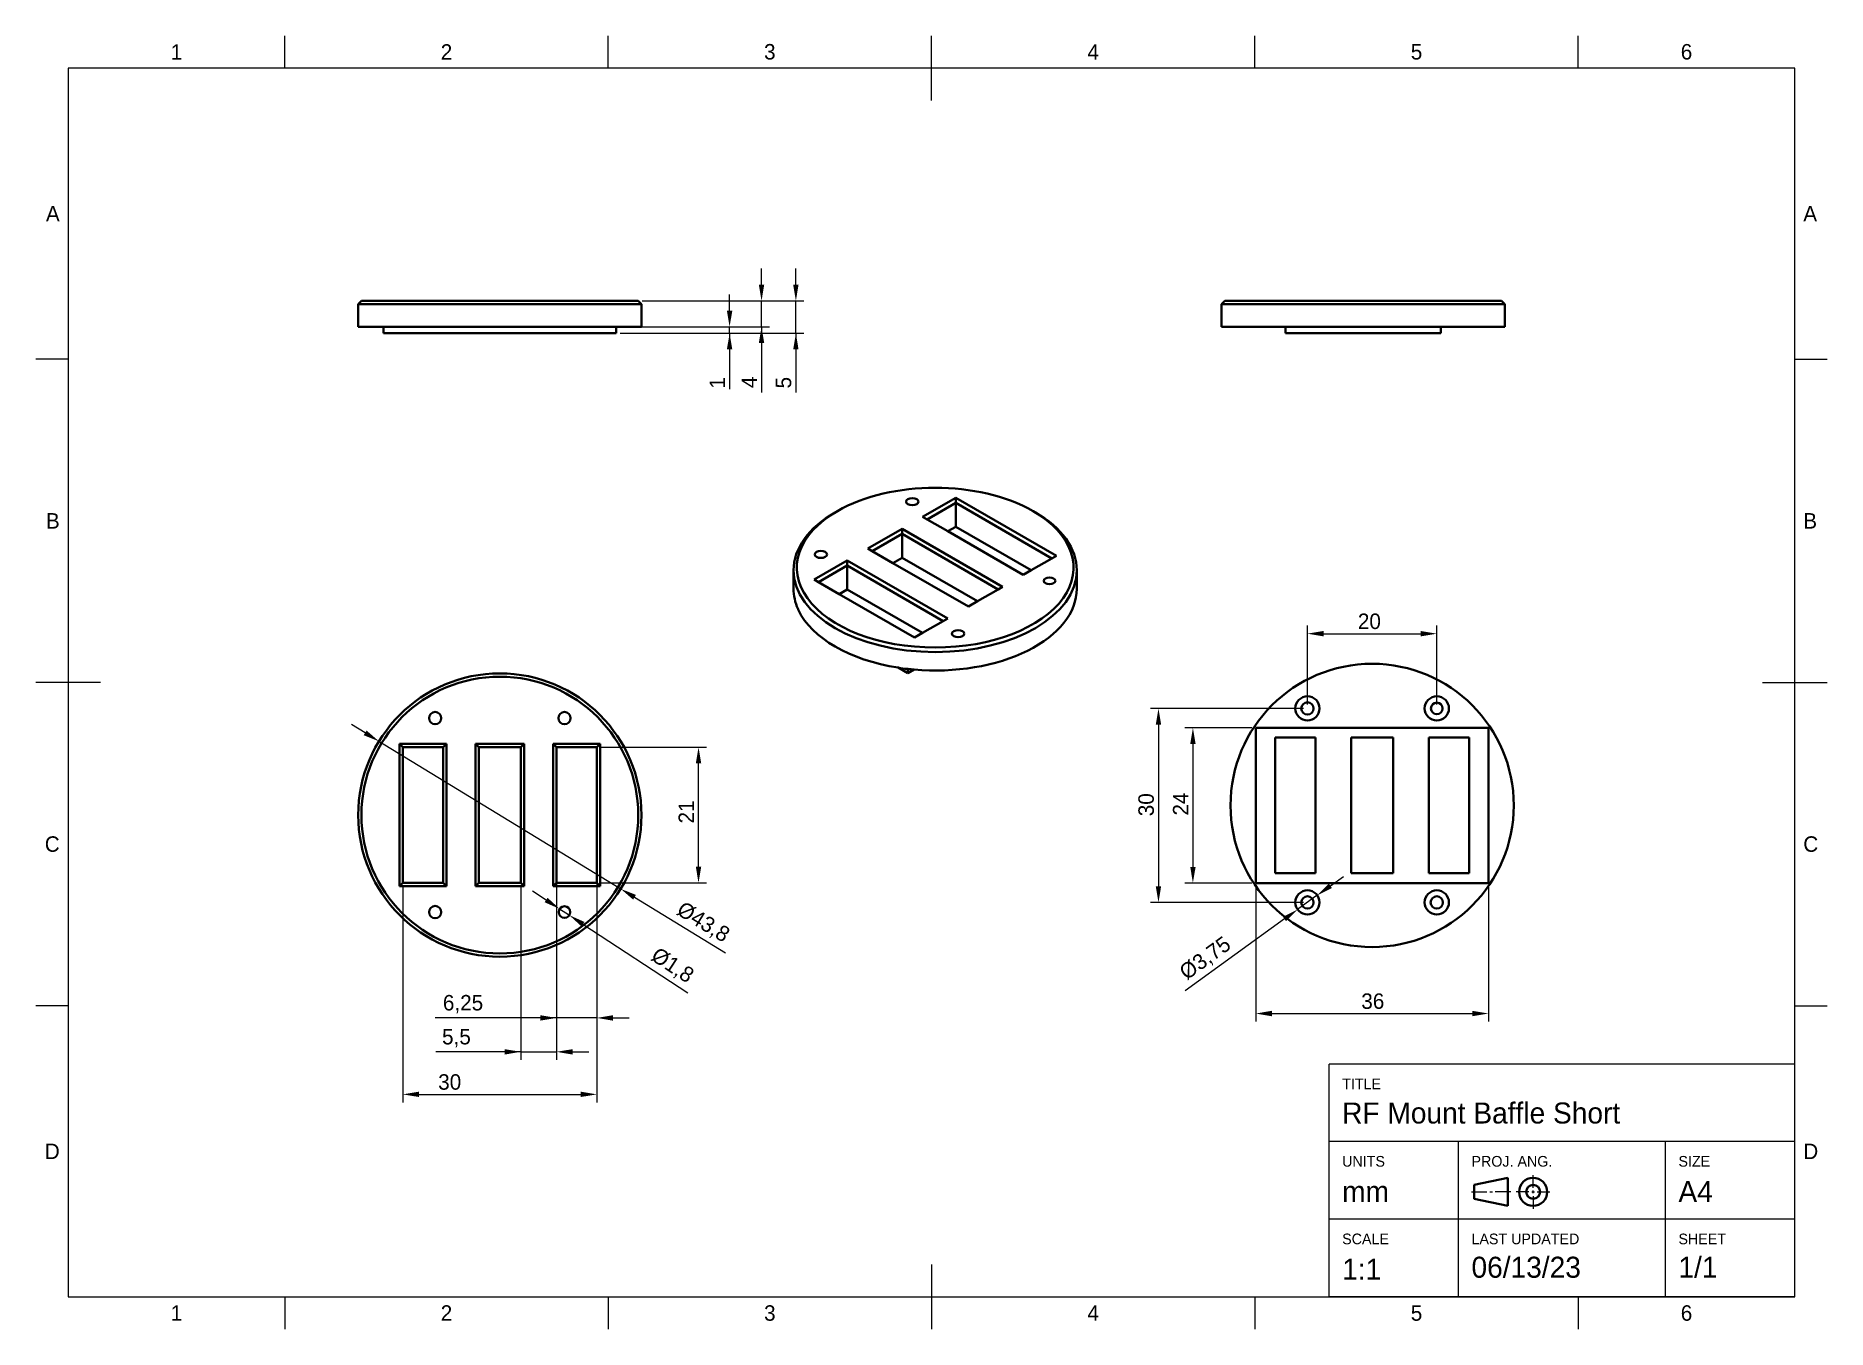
# Model space of a CAD drawing. Header units: millimetres. Extents: x 15 to 292, y 5 to 205.
import ezdxf

# ---------------------------------------------------------------- set-up
doc = ezdxf.new("R2010")
doc.units = ezdxf.units.MM
for name, color, linetype in [('Annotations', 7, 'Continuous'), ('Border', 7, 'Continuous'), ('Geometries', 7, 'Continuous')]:
    doc.layers.add(name, color=color, linetype=linetype)
doc.styles.add('Shapr0', font='txt', dxfattribs={"height": 2.3925})
doc.styles.add('Shapr1', font='txt', dxfattribs={"height": 2.3925})
doc.styles.add('Shapr2', font='txt', dxfattribs={"height": 2.3925})
doc.styles.add('Shapr4', font='txt', dxfattribs={"height": 2.3925})
doc.styles.add('Shapr6', font='txt', dxfattribs={"height": 2.3925})
doc.dimstyles.new('ISO-25', dxfattribs={"dimtxt": 2.5, "dimasz": 2.5, "dimexe": 1.25, "dimexo": 0.625, "dimtad": 1, "dimtxsty": 'Standard', "dimcen": 2.5, "dimadec": 0, "dimazin": 0, "dimtfac": 1, "dimtmove": 0, "dimatfit": 3, "dimfxl": 1, "dimarcsym": 0})

# ---------------------------------------------------------------- blocks, each defined once
blk = doc.blocks.new('*D2')
at = {"layer": 'Annotations', "color": 0, "linetype": 'Continuous', "lineweight": 15}
for p, q in [((65.92, 97.21), (63.79, 98.51)), ((68.06, 95.91), (105.44, 73.09)), ((107.58, 71.79), (121.67, 63.19))]:
    blk.add_line(p, q, dxfattribs=at)
at = {"layer": 'Annotations', "color": 0}
for points in [[(65.7, 96.85), (66.14, 97.57), (68.06, 95.91)], [(107.8, 72.15), (107.36, 71.43), (105.44, 73.09)]]:
    blk.add_solid(points, dxfattribs=at)
at = {"layer": 'Defpoints', "color": 0}
for p in [(68.06, 95.91), (105.44, 73.09)]:
    blk.add_point(p, dxfattribs=at)
at = {"layer": 'Annotations', "color": 0, "lineweight": 15, "insert": (118.14, 67.83), "char_height": 2.3925, "attachment_point": 5, "rotation": 328.6064, "style": 'Shapr4'}
blk.add_mtext('\\A1;%%c43,8', dxfattribs=at)
blk = doc.blocks.new('*D3')
at = {"layer": 'Annotations', "color": 0, "linetype": 'Continuous', "lineweight": 15}
for p, q in [((95.5, 94.38), (95.5, 51.88)), ((101.75, 94.38), (101.75, 51.88)), ((95.5, 53.13), (76.77, 53.13)), ((93, 53.13), (90.5, 53.13)), ((101.75, 53.13), (95.5, 53.13)), ((104.25, 53.13), (106.75, 53.13))]:
    blk.add_line(p, q, dxfattribs=at)
at = {"layer": 'Annotations', "color": 0}
for points in [[(93, 52.71), (93, 53.55), (95.5, 53.13)], [(104.25, 53.55), (104.25, 52.71), (101.75, 53.13)]]:
    blk.add_solid(points, dxfattribs=at)
at = {"layer": 'Defpoints', "color": 0}
for p in [(95.5, 95), (101.75, 95), (95.5, 53.13)]:
    blk.add_point(p, dxfattribs=at)
at = {"layer": 'Annotations', "color": 0, "lineweight": 15, "insert": (81.06, 55.26), "char_height": 2.393, "attachment_point": 5, "style": 'Shapr4'}
blk.add_mtext('\\A1;6,25', dxfattribs=at)
blk = doc.blocks.new('*D4')
at = {"layer": 'Annotations', "color": 0, "linetype": 'Continuous', "lineweight": 15}
for p, q in [((102.38, 95), (118.72, 95)), ((117.47, 76.5), (117.47, 92.5)), ((102.38, 74), (118.72, 74))]:
    blk.add_line(p, q, dxfattribs=at)
at = {"layer": 'Annotations', "color": 0}
for points in [[(117.89, 92.5), (117.06, 92.5), (117.47, 95)], [(117.06, 76.5), (117.89, 76.5), (117.47, 74)]]:
    blk.add_solid(points, dxfattribs=at)
at = {"layer": 'Defpoints', "color": 0}
for p in [(101.75, 95), (117.47, 95), (101.75, 74)]:
    blk.add_point(p, dxfattribs=at)
at = {"layer": 'Annotations', "color": 0, "lineweight": 15, "insert": (115.58, 84.98), "char_height": 2.393, "attachment_point": 5, "rotation": 90, "style": 'Shapr4'}
blk.add_mtext('\\A1;21', dxfattribs=at)
blk = doc.blocks.new('*D5')
at = {"layer": 'Annotations', "color": 0, "linetype": 'Continuous', "lineweight": 15}
for p, q in [((90, 73.38), (90, 46.64)), ((95.5, 73.38), (95.5, 46.64)), ((90, 47.89), (76.84, 47.89)), ((87.5, 47.89), (85, 47.89)), ((90, 47.89), (95.5, 47.89)), ((98, 47.89), (100.5, 47.89))]:
    blk.add_line(p, q, dxfattribs=at)
at = {"layer": 'Annotations', "color": 0}
for points in [[(87.5, 47.47), (87.5, 48.3), (90, 47.89)], [(98, 48.3), (98, 47.47), (95.5, 47.89)]]:
    blk.add_solid(points, dxfattribs=at)
at = {"layer": 'Defpoints', "color": 0}
for p in [(90, 74), (95.5, 74), (95.5, 47.89)]:
    blk.add_point(p, dxfattribs=at)
at = {"layer": 'Annotations', "color": 0, "lineweight": 15, "insert": (80.04, 50.01), "char_height": 2.393, "attachment_point": 5, "style": 'Shapr4'}
blk.add_mtext('\\A1;5,5', dxfattribs=at)
blk = doc.blocks.new('*D6')
at = {"layer": 'Annotations', "color": 0, "linetype": 'Continuous', "lineweight": 15}
for p, q in [((71.75, 73.37), (71.75, 40.06)), ((101.75, 73.37), (101.75, 40.06)), ((74.25, 41.31), (99.25, 41.31))]:
    blk.add_line(p, q, dxfattribs=at)
at = {"layer": 'Annotations', "color": 0}
for points in [[(74.25, 41.73), (74.25, 40.9), (71.75, 41.31)], [(99.25, 40.9), (99.25, 41.73), (101.75, 41.31)]]:
    blk.add_solid(points, dxfattribs=at)
at = {"layer": 'Defpoints', "color": 0}
for p in [(71.75, 74), (101.75, 74), (101.75, 41.31)]:
    blk.add_point(p, dxfattribs=at)
at = {"layer": 'Annotations', "color": 0, "lineweight": 15, "insert": (79, 43.21), "char_height": 2.393, "attachment_point": 5, "style": 'Shapr4'}
blk.add_mtext('\\A1;30', dxfattribs=at)
blk = doc.blocks.new('*D7')
at = {"layer": 'Annotations', "color": 0, "linetype": 'Continuous', "lineweight": 15}
for p, q in [((93.91, 71.36), (91.82, 72.73)), ((96, 69.99), (97.5, 69.01)), ((99.59, 67.64), (115.81, 57.01))]:
    blk.add_line(p, q, dxfattribs=at)
at = {"layer": 'Annotations', "color": 0}
for points in [[(93.68, 71.02), (94.13, 71.71), (96, 69.99)], [(99.82, 67.98), (99.37, 67.29), (97.5, 69.01)]]:
    blk.add_solid(points, dxfattribs=at)
at = {"layer": 'Defpoints', "color": 0}
for p in [(96, 69.99), (97.5, 69.01)]:
    blk.add_point(p, dxfattribs=at)
at = {"layer": 'Annotations', "color": 0, "lineweight": 15, "insert": (113.38, 61.14), "char_height": 2.393, "attachment_point": 5, "rotation": 326.7613, "style": 'Shapr4'}
blk.add_mtext('\\A1;%%c1,8', dxfattribs=at)
blk = doc.blocks.new('*D8')
at = {"layer": 'Annotations', "color": 0, "linetype": 'Continuous', "lineweight": 15}
for p, q in [((203.01, 97.99), (192.67, 97.99)), ((193.92, 95.49), (193.92, 76.49)), ((203.01, 73.99), (192.67, 73.99))]:
    blk.add_line(p, q, dxfattribs=at)
at = {"layer": 'Annotations', "color": 0}
for points in [[(194.34, 95.49), (193.51, 95.49), (193.92, 97.99)], [(193.51, 76.49), (194.34, 76.49), (193.92, 73.99)]]:
    blk.add_solid(points, dxfattribs=at)
at = {"layer": 'Defpoints', "color": 0}
for p in [(203.63, 97.99), (193.92, 73.99), (203.63, 73.99)]:
    blk.add_point(p, dxfattribs=at)
at = {"layer": 'Annotations', "color": 0, "lineweight": 15, "insert": (192.03, 86.2), "char_height": 2.393, "attachment_point": 5, "rotation": 90, "style": 'Shapr6'}
blk.add_mtext('\\A1;24', dxfattribs=at)
blk = doc.blocks.new('*D9')
at = {"layer": 'Annotations', "color": 0, "linetype": 'Continuous', "lineweight": 15}
for p, q in [((203.63, 73.37), (203.63, 52.56)), ((239.63, 73.37), (239.63, 52.56)), ((206.13, 53.81), (237.13, 53.81))]:
    blk.add_line(p, q, dxfattribs=at)
at = {"layer": 'Annotations', "color": 0}
for points in [[(206.13, 54.23), (206.13, 53.39), (203.63, 53.81)], [(237.13, 53.39), (237.13, 54.23), (239.63, 53.81)]]:
    blk.add_solid(points, dxfattribs=at)
at = {"layer": 'Defpoints', "color": 0}
for p in [(203.63, 73.99), (239.63, 73.99), (239.63, 53.81)]:
    blk.add_point(p, dxfattribs=at)
at = {"layer": 'Annotations', "color": 0, "lineweight": 15, "insert": (221.74, 55.71), "char_height": 2.393, "attachment_point": 5, "style": 'Shapr6'}
blk.add_mtext('\\A1;36', dxfattribs=at)
blk = doc.blocks.new('*D10')
at = {"layer": 'Annotations', "color": 0, "linetype": 'Continuous', "lineweight": 15}
for p, q in [((215.18, 73.56), (217.2, 75.02)), ((213.15, 72.09), (210.11, 69.89)), ((208.09, 68.43), (192.75, 57.34))]:
    blk.add_line(p, q, dxfattribs=at)
at = {"layer": 'Annotations', "color": 0}
for points in [[(214.93, 73.89), (215.42, 73.22), (213.15, 72.09)], [(208.33, 68.09), (207.84, 68.77), (210.11, 69.89)]]:
    blk.add_solid(points, dxfattribs=at)
at = {"layer": 'Defpoints', "color": 0}
for p in [(213.15, 72.09), (210.11, 69.89)]:
    blk.add_point(p, dxfattribs=at)
at = {"layer": 'Annotations', "color": 0, "lineweight": 15, "insert": (195.91, 62.24), "char_height": 2.3925, "attachment_point": 5, "rotation": 35.8686, "style": 'Shapr6'}
blk.add_mtext('\\A1;%%c3,75', dxfattribs=at)
blk = doc.blocks.new('*D11')
at = {"layer": 'Annotations', "color": 0, "linetype": 'Continuous', "lineweight": 15}
for p, q in [((211.63, 101.62), (211.63, 113.8)), ((231.63, 101.62), (231.63, 113.8)), ((214.13, 112.55), (229.13, 112.55))]:
    blk.add_line(p, q, dxfattribs=at)
at = {"layer": 'Annotations', "color": 0}
for points in [[(214.13, 112.97), (214.13, 112.13), (211.63, 112.55)], [(229.13, 112.13), (229.13, 112.97), (231.63, 112.55)]]:
    blk.add_solid(points, dxfattribs=at)
at = {"layer": 'Defpoints', "color": 0}
for p in [(231.63, 112.55), (211.63, 100.99), (231.63, 100.99)]:
    blk.add_point(p, dxfattribs=at)
at = {"layer": 'Annotations', "color": 0, "lineweight": 15, "insert": (221.21, 114.45), "char_height": 2.393, "attachment_point": 5, "style": 'Shapr6'}
blk.add_mtext('\\A1;20', dxfattribs=at)
blk = doc.blocks.new('*D12')
at = {"layer": 'Annotations', "color": 0, "linetype": 'Continuous', "lineweight": 15}
for p, q in [((211.01, 100.99), (187.35, 100.99)), ((188.6, 98.49), (188.6, 73.49)), ((211.01, 70.99), (187.35, 70.99))]:
    blk.add_line(p, q, dxfattribs=at)
at = {"layer": 'Annotations', "color": 0}
for points in [[(189.01, 98.49), (188.18, 98.49), (188.6, 100.99)], [(188.18, 73.49), (189.01, 73.49), (188.6, 70.99)]]:
    blk.add_solid(points, dxfattribs=at)
at = {"layer": 'Defpoints', "color": 0}
for p in [(211.63, 100.99), (188.6, 70.99), (211.63, 70.99)]:
    blk.add_point(p, dxfattribs=at)
at = {"layer": 'Annotations', "color": 0, "lineweight": 15, "insert": (186.7, 86.1), "char_height": 2.393, "attachment_point": 5, "rotation": 90, "style": 'Shapr6'}
blk.add_mtext('\\A1;30', dxfattribs=at)
blk = doc.blocks.new('*D13')
at = {"layer": 'Annotations', "color": 0, "linetype": 'Continuous', "lineweight": 15}
for p, q in [((122.28, 162.5), (122.28, 165)), ((105.38, 160), (123.53, 160)), ((105.38, 159), (123.53, 159)), ((122.28, 159), (122.28, 160)), ((122.28, 159), (122.28, 150.34)), ((122.28, 156.5), (122.28, 154))]:
    blk.add_line(p, q, dxfattribs=at)
at = {"layer": 'Annotations', "color": 0}
for points in [[(121.86, 162.5), (122.7, 162.5), (122.28, 160)], [(122.7, 156.5), (121.86, 156.5), (122.28, 159)]]:
    blk.add_solid(points, dxfattribs=at)
at = {"layer": 'Defpoints', "color": 0}
for p in [(104.75, 160), (104.75, 159), (122.28, 160)]:
    blk.add_point(p, dxfattribs=at)
at = {"layer": 'Annotations', "color": 0, "lineweight": 15, "insert": (120.38, 151.33), "char_height": 2.393, "attachment_point": 5, "rotation": 90, "style": 'Shapr2'}
blk.add_mtext('\\A1;1', dxfattribs=at)
blk = doc.blocks.new('*D14')
at = {"layer": 'Annotations', "color": 0, "linetype": 'Continuous', "lineweight": 15}
for p, q in [((127.22, 166.5), (127.22, 169)), ((108.78, 164), (128.47, 164)), ((127.22, 160), (127.22, 164)), ((109.28, 160), (128.47, 160)), ((127.22, 160), (127.22, 149.86)), ((127.22, 157.5), (127.22, 155))]:
    blk.add_line(p, q, dxfattribs=at)
at = {"layer": 'Annotations', "color": 0}
for points in [[(126.8, 166.5), (127.63, 166.5), (127.22, 164)], [(127.63, 157.5), (126.8, 157.5), (127.22, 160)]]:
    blk.add_solid(points, dxfattribs=at)
at = {"layer": 'Defpoints', "color": 0}
for p in [(108.15, 164), (127.22, 164), (108.65, 160)]:
    blk.add_point(p, dxfattribs=at)
at = {"layer": 'Annotations', "color": 0, "lineweight": 15, "insert": (125.32, 151.42), "char_height": 2.393, "attachment_point": 5, "rotation": 90, "style": 'Shapr2'}
blk.add_mtext('\\A1;4', dxfattribs=at)
blk = doc.blocks.new('*D15')
at = {"layer": 'Annotations', "color": 0, "linetype": 'Continuous', "lineweight": 15}
for p, q in [((132.53, 166.5), (132.53, 169)), ((108.78, 164), (133.78, 164)), ((132.53, 159), (132.53, 164)), ((105.38, 159), (133.78, 159)), ((132.53, 159), (132.53, 149.86)), ((132.53, 156.5), (132.53, 154))]:
    blk.add_line(p, q, dxfattribs=at)
at = {"layer": 'Annotations', "color": 0}
for points in [[(132.11, 166.5), (132.94, 166.5), (132.53, 164)], [(132.94, 156.5), (132.11, 156.5), (132.53, 159)]]:
    blk.add_solid(points, dxfattribs=at)
at = {"layer": 'Defpoints', "color": 0}
for p in [(108.15, 164), (132.53, 164), (104.75, 159)]:
    blk.add_point(p, dxfattribs=at)
at = {"layer": 'Annotations', "color": 0, "lineweight": 15, "insert": (130.63, 151.36), "char_height": 2.393, "attachment_point": 5, "rotation": 90, "style": 'Shapr2'}
blk.add_mtext('\\A1;5', dxfattribs=at)
blk = doc.blocks.new('*U16')
at = {"layer": 'Border', "linetype": 'Continuous', "lineweight": 15}
for p, q in [((287, 46), (215, 46)), ((215, 10), (215, 46)), ((287, 10), (287, 46)), ((287, 34), (215, 34)), ((235, 10), (235, 34)), ((267, 10), (267, 34)), ((246.53, 26.88), (246.53, 28.83)), ((237, 26.23), (239.38, 26.23)), ((239.82, 26.23), (240.25, 26.23)), ((243.07, 26.23), (240.68, 26.23)), ((245.88, 26.23), (243.93, 26.23)), ((246.32, 26.23), (246.75, 26.23)), ((246.53, 26.02), (246.53, 26.45)), ((246.53, 25.58), (246.53, 23.63)), ((247.18, 26.23), (249.13, 26.23)), ((287, 22), (215, 22)), ((287, 10), (215, 10))]:
    blk.add_line(p, q, dxfattribs=at)
at = {"layer": 'Border', "linetype": 'Continuous', "lineweight": 40}
for p, q in [((237.43, 27.32), (242.63, 28.4)), ((242.63, 28.4), (242.63, 24.07)), ((237.43, 27.32), (237.43, 25.15)), ((237.43, 25.15), (242.63, 24.07))]:
    blk.add_line(p, q, dxfattribs=at)
for radius in [2.17, 1.08]:
    blk.add_circle((246.53, 26.23), radius, dxfattribs=at)

msp = doc.modelspace()

# ---------------------------------------------------------------- linework, layer by layer
at = {"layer": 'Border', "linetype": 'Continuous', "lineweight": 15}
for p, q in [((53.5, 200), (53.5, 205)), ((103.5, 200), (103.5, 205)), ((153.5, 195), (153.5, 205)), ((203.5, 200), (203.5, 205)), ((253.5, 200), (253.5, 205)), ((287, 200), (20, 200)), ((20, 200), (20, 10)), ((287, 10), (287, 200)), ((20, 155), (15, 155)), ((287, 155), (292, 155)), ((25, 105), (15, 105)), ((282, 105), (292, 105)), ((20, 55), (15, 55)), ((287, 55), (292, 55)), ((153.5, 15), (153.5, 5)), ((20, 10), (287, 10)), ((53.5, 10), (53.5, 5)), ((103.5, 10), (103.5, 5)), ((203.5, 10), (203.5, 5)), ((253.5, 10), (253.5, 5))]:
    msp.add_line(p, q, dxfattribs=at)
at = {"layer": 'Geometries', "linetype": 'Continuous', "lineweight": 40}
for p, q in [((64.85, 163.5), (65.35, 164)), ((108.65, 163.5), (64.85, 163.5)), ((64.85, 163.5), (64.85, 160)), ((65.35, 164), (108.15, 164)), ((108.65, 163.5), (108.15, 164)), ((108.65, 163.5), (108.65, 160)), ((198.35, 163.5), (198.85, 164)), ((242.15, 163.5), (198.35, 163.5)), ((198.35, 163.5), (198.35, 160)), ((198.85, 164), (241.65, 164)), ((242.15, 163.5), (241.65, 164)), ((242.15, 163.5), (242.15, 160)), ((68.75, 160), (64.85, 160)), ((68.75, 159), (68.75, 160)), ((104.75, 160), (68.75, 160)), ((104.75, 159), (68.75, 159)), ((104.75, 159), (104.75, 160)), ((108.65, 160), (104.75, 160)), ((208.25, 160), (198.35, 160)), ((208.25, 159), (208.25, 160)), ((232.25, 160), (208.25, 160)), ((232.25, 159), (208.25, 159)), ((232.25, 159), (232.25, 160)), ((242.15, 160), (232.25, 160)), ((152.126, 130.622), (157.253, 133.582)), ((157.253, 133.582), (172.809, 124.6)), ((157.253, 133.582), (157.253, 132.765)), ((138.585, 131.296), (138.939, 131.5)), ((152.834, 130.214), (152.126, 130.622)), ((157.253, 132.765), (152.834, 130.214)), ((156.016, 128.377), (152.834, 130.214)), ((157.253, 129.091), (157.253, 132.765)), ((172.102, 124.192), (157.253, 132.765)), ((169.557, 131.296), (169.203, 131.5)), ((143.641, 125.723), (148.944, 128.785)), ((148.944, 127.969), (144.348, 125.315)), ((148.944, 128.785), (148.944, 127.969)), ((148.944, 128.785), (164.501, 119.804)), ((163.794, 119.395), (148.944, 127.969)), ((148.944, 124.294), (148.944, 127.969)), ((157.253, 129.091), (156.016, 128.377)), ((167.683, 121.641), (156.016, 128.377)), ((168.92, 122.355), (157.253, 129.091)), ((144.348, 125.315), (143.641, 125.723)), ((147.53, 123.478), (144.348, 125.315)), ((132.171, 122.355), (132.171, 119.497)), ((135.333, 120.926), (140.459, 123.886)), ((140.459, 123.07), (136.04, 120.518)), ((140.459, 123.886), (156.016, 114.905)), ((140.459, 123.886), (140.459, 123.07)), ((155.308, 114.496), (140.459, 123.07)), ((140.459, 119.395), (140.459, 123.07)), ((147.53, 123.478), (148.944, 124.294)), ((159.198, 116.742), (147.53, 123.478)), ((148.944, 124.294), (160.612, 117.558)), ((168.92, 122.355), (167.683, 121.641)), ((172.102, 124.192), (168.92, 122.355)), ((172.809, 124.6), (172.102, 124.192)), ((175.971, 122.355), (175.971, 119.497)), ((136.04, 120.518), (135.333, 120.926)), ((139.222, 118.681), (136.04, 120.518)), ((139.222, 118.681), (140.459, 119.395)), ((140.459, 119.395), (152.126, 112.659)), ((163.794, 119.395), (160.612, 117.558)), ((164.501, 119.804), (163.794, 119.395)), ((132.858, 116.231), (132.858, 116.356)), ((150.889, 111.945), (139.222, 118.681)), ((160.612, 117.558), (159.198, 116.742)), ((132.935, 116.187), (132.858, 116.231)), ((155.308, 114.496), (152.126, 112.659)), ((156.016, 114.905), (155.308, 114.496)), ((152.126, 112.659), (150.889, 111.945)), ((149.828, 106.433), (148.337, 107.295)), ((149.828, 106.433), (149.828, 107.093)), ((150.801, 106.995), (149.828, 106.433)), ((239.634, 97.992), (203.634, 97.992)), ((203.634, 97.992), (203.634, 73.992)), ((239.634, 97.992), (239.634, 73.992)), ((71.25, 95.5), (78.5, 95.5)), ((71.75, 95), (71.25, 95.5)), ((71.25, 73.5), (71.25, 95.5)), ((78, 95), (71.75, 95)), ((71.75, 95), (71.75, 74)), ((78.5, 95.5), (78, 95)), ((78, 74), (78, 95)), ((78.5, 95.5), (78.5, 73.5)), ((83, 73.5), (83, 95.5)), ((83, 95.5), (90.5, 95.5)), ((83.5, 95), (83, 95.5)), ((83.5, 95), (83.5, 74)), ((90, 95), (83.5, 95)), ((90.5, 95.5), (90, 95)), ((90, 74), (90, 95)), ((90.5, 95.5), (90.5, 73.5)), ((95.5, 95), (95, 95.5)), ((95, 95.5), (102.25, 95.5)), ((95, 73.5), (95, 95.5)), ((95.5, 95), (95.5, 74)), ((101.75, 95), (95.5, 95)), ((102.25, 95.5), (101.75, 95)), ((101.75, 74), (101.75, 95)), ((102.25, 95.5), (102.25, 73.5)), ((212.884, 96.492), (206.634, 96.492)), ((206.634, 96.492), (206.634, 75.492)), ((212.884, 75.492), (212.884, 96.492)), ((218.384, 96.492), (218.384, 75.492)), ((224.884, 96.492), (218.384, 96.492)), ((224.884, 75.492), (224.884, 96.492)), ((230.384, 96.492), (236.634, 96.492)), ((230.384, 75.492), (230.384, 96.492)), ((236.634, 96.492), (236.634, 75.492)), ((206.634, 75.492), (212.884, 75.492)), ((218.384, 75.492), (224.884, 75.492)), ((236.634, 75.492), (230.384, 75.492)), ((71.75, 74), (71.25, 73.5)), ((78.5, 73.5), (71.25, 73.5)), ((71.75, 74), (78, 74)), ((78.5, 73.5), (78, 74)), ((83.5, 74), (83, 73.5)), ((90.5, 73.5), (83, 73.5)), ((83.5, 74), (90, 74)), ((90.5, 73.5), (90, 74)), ((95.5, 74), (95, 73.5)), ((102.25, 73.5), (95, 73.5)), ((95.5, 74), (101.75, 74)), ((102.25, 73.5), (101.75, 74)), ((203.634, 73.992), (239.634, 73.992))]:
    msp.add_line(p, q, dxfattribs=at)
for centre, radius in [((86.75, 84.5), 21.9), ((86.75, 84.5), 21.4), ((221.634, 85.992), 21.9), ((211.634, 100.992), 1.875), ((231.634, 100.992), 1.875), ((76.75, 99.5), 0.95), ((96.75, 99.5), 0.95), ((211.634, 100.992), 0.95), ((231.634, 100.992), 0.9), ((211.634, 70.992), 1.875), ((231.634, 70.992), 1.875), ((76.75, 69.5), 0.95), ((96.75, 69.5), 0.9), ((211.634, 70.992), 0.95), ((231.634, 70.992), 0.95)]:
    msp.add_circle(centre, radius, dxfattribs=at)
for centre, major_axis, start_param, end_param in [((154.071, 122.763), (-21.4, 0), 3.9269908, 5.4977871), ((154.071, 122.763), (-21.4, 0), 5.4977871, 10.2101761), ((154.071, 122.355), (21.9, 0), 2.3561945, 3.1415927), ((154.071, 122.355), (21.9, 0), 0, 0.7853982), ((154.071, 122.355), (21.9, 0), 3.1415927, 6.2831853), ((154.071, 119.497), (21.9, 0), 3.1415927, 3.3926937), ((154.071, 119.497), (21.9, 0), 4.5625248, 6.2831853), ((154.071, 119.497), (21.9, 0), 3.3926937, 3.4065095), ((154.071, 119.497), (21.9, 0), 3.4065095, 4.4474722), ((154.071, 119.497), (21.9, 0), 4.4474722, 4.5174284), ((154.071, 119.497), (21.9, 0), 4.5174284, 4.5625248)]:
    msp.add_ellipse(centre, major_axis=major_axis, ratio=0.5773503, start_param=start_param, end_param=end_param, dxfattribs=at)
for centre, major_axis in [((150.535, 132.97), (0.95, 0)), ((136.393, 124.805), (0.95, 0)), ((171.749, 120.722), (0.9, 0)), ((157.607, 112.557), (0.95, 0))]:
    msp.add_ellipse(centre, major_axis=major_axis, ratio=0.5773503, dxfattribs=at)

# ---------------------------------------------------------------- block references
msp.add_blockref('*U16', (0, 0))

# ---------------------------------------------------------------- texts
at = {"layer": 'Border', "linetype": 'Continuous', "lineweight": 15, "char_height": 2.393, "width": 2.3925, "style": 'Shapr0'}
for s, insert, attachment_point in [('1', (36.75, 201.304), 8), ('2', (78.5, 201.304), 8), ('3', (128.5, 201.304), 8), ('4', (178.5, 201.304), 8), ('5', (228.5, 201.304), 8), ('6', (270.25, 201.304), 8), ('A', (18.696, 177.5), 6), ('A', (288.304, 177.5), 4), ('B', (18.696, 130), 6), ('B', (288.304, 130), 4), ('C', (18.696, 80), 6), ('C', (288.304, 80), 4), ('D', (18.696, 32.5), 6), ('D', (288.304, 32.5), 4), ('1', (36.75, 8.696), 2), ('2', (78.5, 8.696), 2), ('3', (128.5, 8.696), 2), ('4', (178.5, 8.696), 2), ('5', (228.5, 8.696), 2), ('6', (270.25, 8.696), 2)]:
    msp.add_mtext(s, dxfattribs=dict(at, insert=insert, attachment_point=attachment_point))
at = {"layer": 'Border', "linetype": 'Continuous', "lineweight": 15, "attachment_point": 1, "style": 'Shapr1'}
for s, insert, char_height in [('TITLE', (217, 43.75), 1.65), ('RF Mount Baffle Short', (217, 40.052), 3.25), ('UNITS', (217, 31.783), 1.65), ('PROJ. ANG.', (237, 31.783), 1.65), ('SIZE', (269, 31.783), 1.65), ('A4', (269, 27.9), 3.25), ('mm', (217, 27.9), 3.25), ('SCALE', (217, 19.783), 1.65), ('LAST UPDATED', (237, 19.783), 1.65), ('SHEET', (269, 19.783), 1.65), ('1:1', (217, 15.9), 3.25), ('06/13/23', (237, 16.204), 3.25), ('1/1', (269, 16.204), 3.25)]:
    msp.add_mtext(s, dxfattribs=dict(at, insert=insert, char_height=char_height))

# ---------------------------------------------------------------- dimensions: what is measured, and where the dimension line sits
at = {"layer": 'Annotations', "linetype": 'Continuous', "lineweight": 15}
for base, p1, p2, angle, override, picture, middle in [((132.526, 164), (104.75, 159), (108.15, 164), 270, {"dimscale": 1, "dimgap": 0.7, "dimdec": 2, "dimlfac": 1, "dimrnd": 0.01, "dimzin": 8, "dimdsep": 44, "dimtxsty": 'Shapr2', "dimse1": 0, "dimse2": 0, "dimadec": 2, "dimtol": 0, "dimlim": 0, "dimtp": 0, "dimtm": 0, "dimtfac": 0.6, "dimtdec": 8, "dimfrac": 2, "dimtolj": 1, "dimlwd": 15, "dimlwe": 15}, '*D15', (132.526, 151.361)), ((127.217, 164), (108.65, 160), (108.15, 164), 270, {"dimscale": 1, "dimgap": 0.7, "dimdec": 2, "dimlfac": 1, "dimrnd": 0.01, "dimzin": 8, "dimdsep": 44, "dimtxsty": 'Shapr2', "dimse1": 0, "dimse2": 0, "dimadec": 2, "dimtol": 0, "dimlim": 0, "dimtp": 0, "dimtm": 0, "dimtfac": 0.6, "dimtdec": 8, "dimfrac": 2, "dimtolj": 1, "dimlwd": 15, "dimlwe": 15}, '*D14', (127.217, 151.417)), ((122.28, 160), (104.75, 159), (104.75, 160), 90, {"dimscale": 1, "dimgap": 0.7, "dimdec": 2, "dimlfac": 1, "dimrnd": 0.01, "dimzin": 8, "dimdsep": 44, "dimtxsty": 'Shapr2', "dimse1": 0, "dimse2": 0, "dimadec": 2, "dimtol": 0, "dimlim": 0, "dimtp": 0, "dimtm": 0, "dimtfac": 0.6, "dimtdec": 8, "dimfrac": 2, "dimtolj": 1, "dimlwd": 15, "dimlwe": 15}, '*D13', (122.28, 151.325)), ((188.595, 70.992), (211.634, 100.992), (211.634, 70.992), 90, {"dimscale": 1, "dimgap": 0.7, "dimdec": 2, "dimlfac": 1, "dimrnd": 0.01, "dimzin": 8, "dimdsep": 44, "dimtxsty": 'Shapr6', "dimse1": 0, "dimse2": 0, "dimadec": 2, "dimtol": 0, "dimlim": 0, "dimtp": 0, "dimtm": 0, "dimtfac": 0.6, "dimtdec": 8, "dimfrac": 2, "dimtolj": 1, "dimlwd": 15, "dimlwe": 15}, '*D12', (188.595, 86.096)), ((193.924, 73.992), (203.634, 97.992), (203.634, 73.992), 90, {"dimscale": 1, "dimgap": 0.7, "dimdec": 2, "dimlfac": 1, "dimrnd": 0.01, "dimzin": 8, "dimdsep": 44, "dimtxsty": 'Shapr6', "dimse1": 0, "dimse2": 0, "dimadec": 2, "dimtol": 0, "dimlim": 0, "dimtp": 0, "dimtm": 0, "dimtfac": 0.6, "dimtdec": 8, "dimfrac": 2, "dimtolj": 1, "dimlwd": 15, "dimlwe": 15}, '*D8', (193.924, 86.204)), ((117.475, 95), (101.75, 74), (101.75, 95), 90, {"dimscale": 1, "dimgap": 0.7, "dimdec": 2, "dimlfac": 1, "dimrnd": 0.01, "dimzin": 8, "dimdsep": 44, "dimtxsty": 'Shapr4', "dimse1": 0, "dimse2": 0, "dimadec": 2, "dimtol": 0, "dimlim": 0, "dimtp": 0, "dimtm": 0, "dimtfac": 0.6, "dimtdec": 8, "dimfrac": 2, "dimtolj": 1, "dimlwd": 15, "dimlwe": 15}, '*D4', (117.475, 84.981)), ((95.5, 47.885), (90, 74), (95.5, 74), 180, {"dimscale": 1, "dimgap": 0.7, "dimdec": 2, "dimlfac": 1, "dimrnd": 0.01, "dimzin": 8, "dimdsep": 44, "dimtxsty": 'Shapr4', "dimse1": 0, "dimse2": 0, "dimadec": 2, "dimtol": 0, "dimlim": 0, "dimtp": 0, "dimtm": 0, "dimtfac": 0.6, "dimtdec": 8, "dimfrac": 2, "dimtolj": 1, "dimlwd": 15, "dimlwe": 15}, '*D5', (80.043, 47.885))]:
    dim = msp.add_linear_dim(base=base, p1=p1, p2=p2, angle=angle, dimstyle='ISO-25', override=override, dxfattribs=at)
    dim.commit()
    dim.dimension.update_dxf_attribs({"geometry": picture, "text_midpoint": middle, "dimtype": 160})
for base, p1, p2, override, picture, middle in [((231.634, 112.551), (211.634, 100.992), (231.634, 100.992), {"dimscale": 1, "dimgap": 0.7, "dimdec": 2, "dimlfac": 1, "dimrnd": 0.01, "dimzin": 8, "dimdsep": 44, "dimtxsty": 'Shapr6', "dimse1": 0, "dimse2": 0, "dimadec": 2, "dimtol": 0, "dimlim": 0, "dimtp": 0, "dimtm": 0, "dimtfac": 0.6, "dimtdec": 8, "dimfrac": 2, "dimtolj": 1, "dimlwd": 15, "dimlwe": 15}, '*D11', (221.214, 112.551)), ((95.5, 53.131), (101.75, 95), (95.5, 95), {"dimscale": 1, "dimgap": 0.7, "dimdec": 2, "dimlfac": 1, "dimrnd": 0.01, "dimzin": 8, "dimdsep": 44, "dimtxsty": 'Shapr4', "dimse1": 0, "dimse2": 0, "dimadec": 2, "dimtol": 0, "dimlim": 0, "dimtp": 0, "dimtm": 0, "dimtfac": 0.6, "dimtdec": 8, "dimfrac": 2, "dimtolj": 1, "dimlwd": 15, "dimlwe": 15}, '*D3', (81.058, 53.131)), ((101.75, 41.314), (71.75, 74), (101.75, 74), {"dimscale": 1, "dimgap": 0.7, "dimdec": 2, "dimlfac": 1, "dimrnd": 0.01, "dimzin": 8, "dimdsep": 44, "dimtxsty": 'Shapr4', "dimse1": 0, "dimse2": 0, "dimadec": 2, "dimtol": 0, "dimlim": 0, "dimtp": 0, "dimtm": 0, "dimtfac": 0.6, "dimtdec": 8, "dimfrac": 2, "dimtolj": 1, "dimlwd": 15, "dimlwe": 15}, '*D6', (78.996, 41.314)), ((239.634, 53.809), (203.634, 73.992), (239.634, 73.992), {"dimscale": 1, "dimgap": 0.7, "dimdec": 2, "dimlfac": 1, "dimrnd": 0.01, "dimzin": 8, "dimdsep": 44, "dimtxsty": 'Shapr6', "dimse1": 0, "dimse2": 0, "dimadec": 2, "dimtol": 0, "dimlim": 0, "dimtp": 0, "dimtm": 0, "dimtfac": 0.6, "dimtdec": 8, "dimfrac": 2, "dimtolj": 1, "dimlwd": 15, "dimlwe": 15}, '*D9', (221.742, 53.809))]:
    dim = msp.add_linear_dim(base=base, p1=p1, p2=p2, dimstyle='ISO-25', override=override, dxfattribs=at)
    dim.commit()
    dim.dimension.update_dxf_attribs({"geometry": picture, "text_midpoint": middle, "dimtype": 160})
for p1, p2, override, picture, middle in [((68.056, 95.908), (105.444, 73.092), {"dimscale": 1, "dimgap": 0.7, "dimdec": 2, "dimlfac": 1, "dimrnd": 0.01, "dimzin": 8, "dimdsep": 44, "dimtxsty": 'Shapr4', "dimcen": 2.5, "dimadec": 2, "dimtol": 0, "dimlim": 0, "dimtp": 0, "dimtm": 0, "dimtfac": 0.6, "dimtdec": 8, "dimtofl": 1, "dimfrac": 2, "dimtolj": 1, "dimlwd": 15, "dimlwe": 15}, '*D2', (117.034, 66.019)), ((213.153, 72.091), (210.114, 69.894), {"dimscale": 1, "dimgap": 0.7, "dimdec": 2, "dimlfac": 1, "dimrnd": 0.01, "dimzin": 8, "dimdsep": 44, "dimtxsty": 'Shapr6', "dimcen": 2.5, "dimadec": 2, "dimtol": 0, "dimlim": 0, "dimtp": 0, "dimtm": 0, "dimtfac": 0.6, "dimtdec": 8, "dimtofl": 1, "dimfrac": 2, "dimtolj": 1, "dimlwd": 15, "dimlwe": 15}, '*D10', (197.153, 60.522)), ((95.997, 69.993), (97.503, 69.007), {"dimscale": 1, "dimgap": 0.7, "dimdec": 2, "dimlfac": 1, "dimrnd": 0.01, "dimzin": 8, "dimdsep": 44, "dimtxsty": 'Shapr4', "dimcen": 2.5, "dimadec": 2, "dimtol": 0, "dimlim": 0, "dimtp": 0, "dimtm": 0, "dimtfac": 0.6, "dimtdec": 8, "dimtofl": 1, "dimfrac": 2, "dimtolj": 1, "dimlwd": 15, "dimlwe": 15}, '*D7', (112.22, 59.362))]:
    dim = msp.add_diameter_dim_2p(p1=p1, p2=p2, dimstyle='ISO-25', override=override, dxfattribs=at)
    dim.commit()
    dim.dimension.update_dxf_attribs({"geometry": picture, "text_midpoint": middle, "dimtype": 163})

doc.saveas('drawing.dxf')
